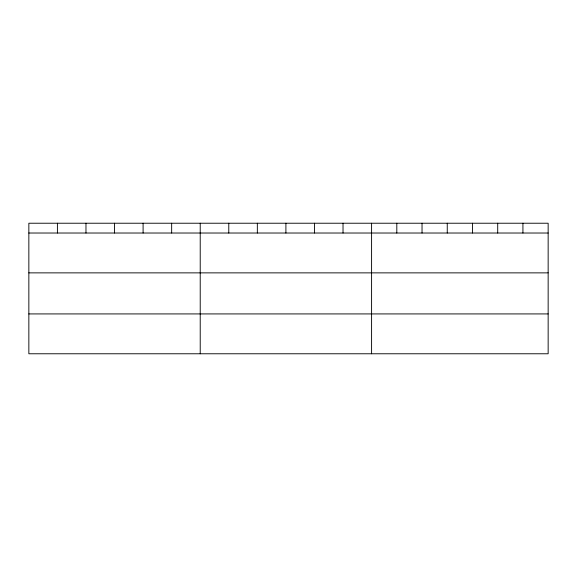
<?xml version="1.0" encoding="UTF-8"?>
<svg xmlns="http://www.w3.org/2000/svg" width="577" height="577" viewBox="0 0 577 577"><rect width="100%" height="100%" fill="white"/><g stroke="black" fill="none" stroke-linecap="round" stroke-linejoin="round"><path stroke-width="0.87" d="M548.15 272.871L548.15 223.227L28.85 223.227L28.85 353.773L548.15 353.773L548.15 272.871L28.85 272.871M28.85 233.021L548.15 233.021M28.85 313.924L548.15 313.924M522.928 223.227L522.928 233.021M497.706 223.227L497.706 233.021M472.484 223.227L472.484 233.021M447.254 223.227L447.254 233.021M422.032 223.227L422.032 233.021M396.81 223.227L396.81 233.021M371.588 223.227L371.588 353.773M343.026 223.227L343.026 233.021M314.465 223.227L314.465 233.021M285.903 223.227L285.903 233.021M257.342 223.227L257.342 233.021M228.78 223.227L228.78 233.021M200.219 223.227L200.219 353.773M171.657 223.227L171.657 233.021M143.096 223.227L143.096 233.021M114.534 223.227L114.534 233.021M85.973 223.227L85.973 233.021M57.411 223.227L57.411 233.021"/></g></svg>
